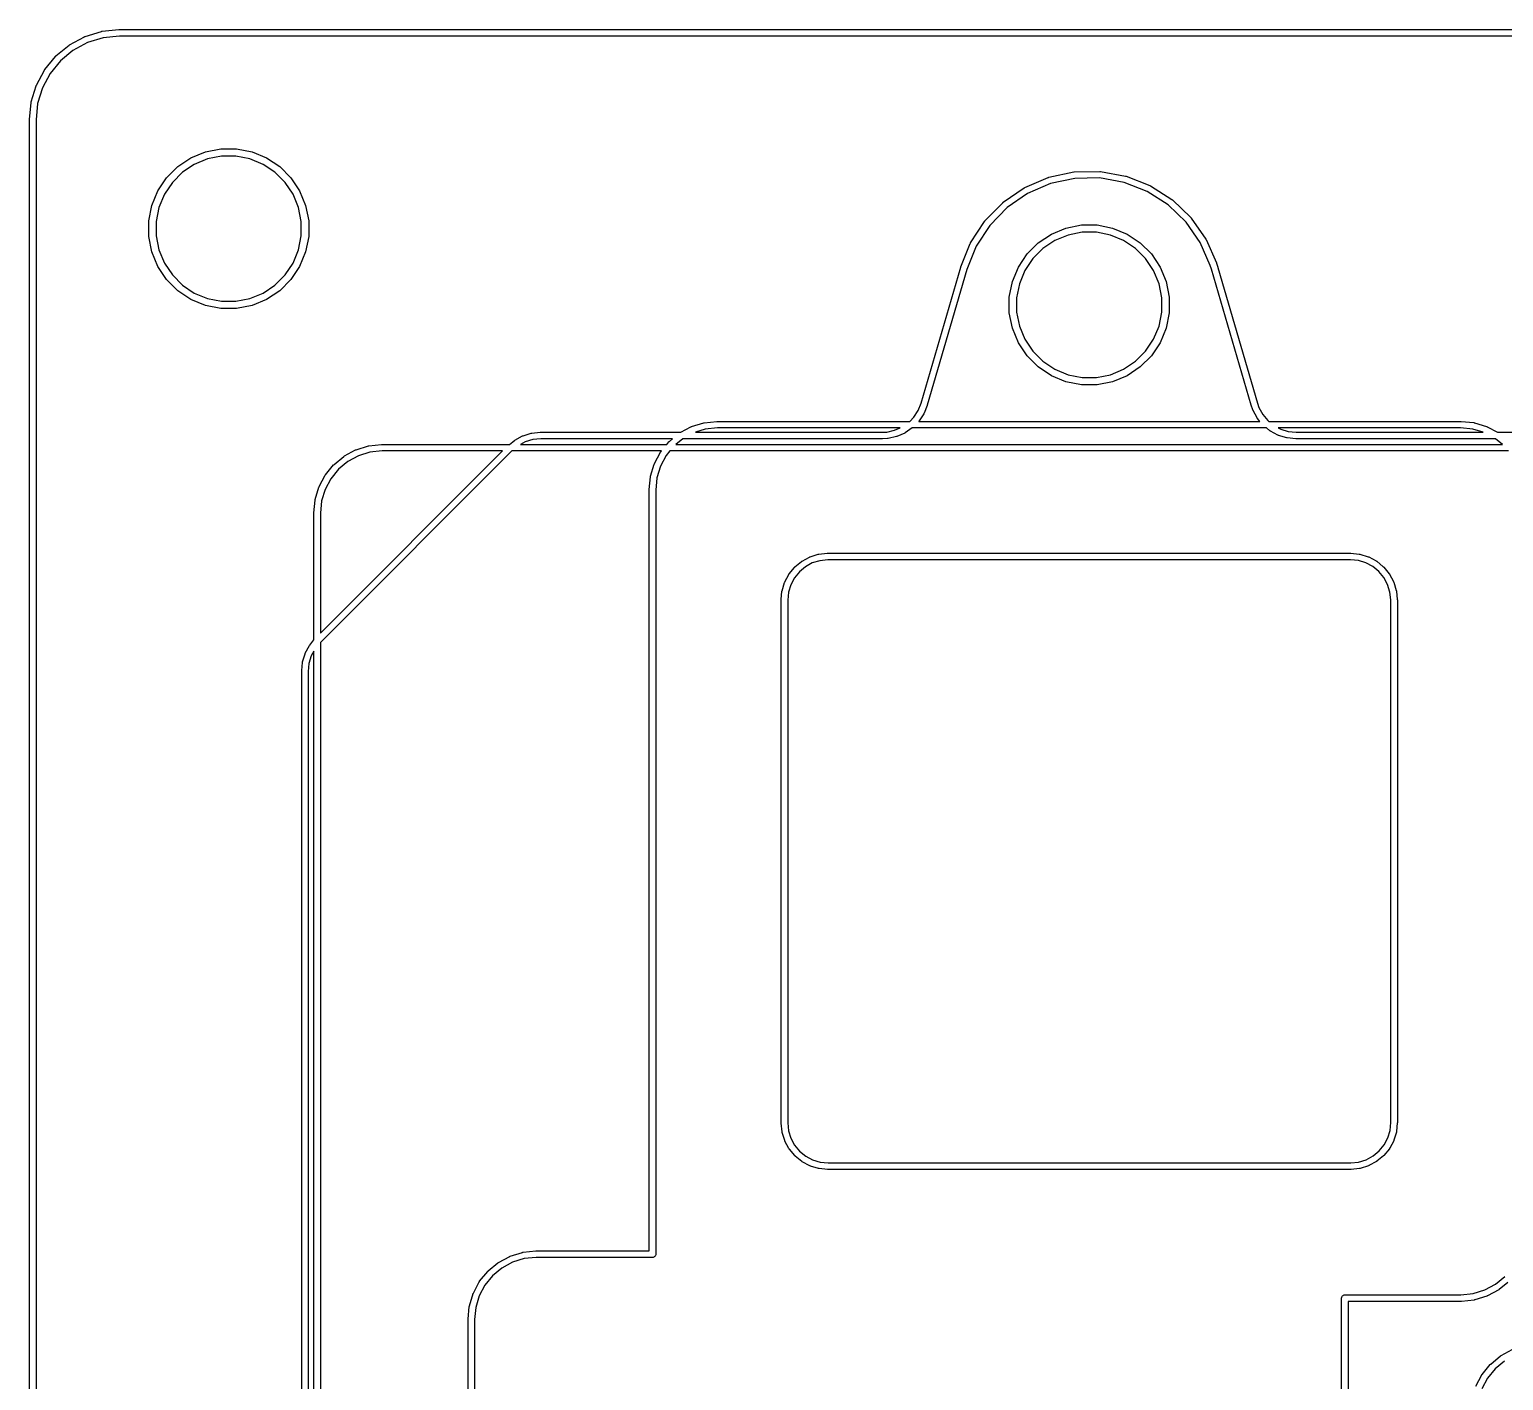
# Model space of a CAD drawing. Extents: x 59 to 2996, y -153 to 1402.
# Drawn here: x 483.93 to 517.78, y 522.22 to 553.25 of the extents above; entities that cross this region are included whole.
import ezdxf

# ---------------------------------------------------------------- set-up
doc = ezdxf.new("R2010")
doc.units = 0
doc.layers.add('BLACK', color=7, linetype='CONTINUOUS')

msp = doc.modelspace()

# ---------------------------------------------------------------- linework, layer by layer
at = {"layer": 'BLACK', "linetype": 'Continuous'}
for p, q in [((484.85, 552.898), (485.193, 553.084)), ((485.193, 553.084), (485.194, 553.085)), ((485.193, 553.084), (485.193, 553.084)), ((485.193, 553.084), (485.193, 553.084)), ((485.194, 553.085), (485.2, 553.087)), ((485.2, 553.087), (485.207, 553.09)), ((485.207, 553.09), (485.579, 553.205)), ((485.579, 553.205), (485.58, 553.205)), ((485.58, 553.205), (485.587, 553.207)), ((485.587, 553.207), (485.594, 553.208)), ((485.594, 553.208), (485.982, 553.249)), ((485.994, 553.099), (485.617, 553.06)), ((485.982, 553.249), (485.983, 553.249)), ((485.983, 553.249), (485.986, 553.249)), ((485.986, 553.249), (485.989, 553.249)), ((485.989, 553.249), (486, 553.249)), ((486.004, 553.099), (485.994, 553.099)), ((486, 553.249), (486, 553.249)), ((486, 553.249), (486.003, 553.249)), ((486.003, 553.249), (654.05, 553.249)), ((653.979, 553.099), (486.004, 553.099)), ((486.004, 553.099), (486.004, 553.099)), ((484.537, 552.641), (484.838, 552.89)), ((484.927, 552.77), (484.638, 552.531)), ((484.838, 552.891), (484.844, 552.895)), ((484.838, 552.89), (484.838, 552.891)), ((484.838, 552.89), (484.838, 552.89)), ((484.838, 552.89), (484.838, 552.89)), ((484.844, 552.895), (484.85, 552.898)), ((485.258, 552.949), (484.927, 552.77)), ((485.617, 553.06), (485.258, 552.949)), ((484.28, 552.329), (484.526, 552.631)), ((484.638, 552.531), (484.401, 552.239)), ((484.526, 552.631), (484.527, 552.632)), ((484.527, 552.632), (484.532, 552.637)), ((484.532, 552.637), (484.537, 552.641)), ((484.088, 551.972), (484.272, 552.316)), ((484.401, 552.239), (484.224, 551.908)), ((484.272, 552.317), (484.276, 552.323)), ((484.272, 552.316), (484.272, 552.317)), ((484.272, 552.316), (484.272, 552.316)), ((484.272, 552.316), (484.272, 552.316)), ((484.276, 552.323), (484.28, 552.329)), ((483.97, 551.584), (484.083, 551.958)), ((484.083, 551.959), (484.086, 551.965)), ((484.083, 551.958), (484.083, 551.959)), ((484.083, 551.958), (484.083, 551.958)), ((484.083, 551.958), (484.083, 551.958)), ((484.086, 551.965), (484.088, 551.972)), ((484.224, 551.908), (484.116, 551.548)), ((483.929, 551.182), (483.967, 551.57)), ((483.967, 551.571), (483.969, 551.578)), ((483.967, 551.57), (483.967, 551.571)), ((483.967, 551.57), (483.967, 551.57)), ((483.967, 551.57), (483.967, 551.57)), ((483.969, 551.578), (483.97, 551.584)), ((484.116, 551.548), (484.079, 551.171)), ((483.929, 551.178), (483.929, 551.182)), ((483.929, 551.182), (483.929, 551.182)), ((483.929, 438.771), (483.929, 551.178)), ((484.079, 551.171), (484.079, 438.775)), ((487.634, 550.301), (487.968, 550.44)), ((487.968, 550.44), (488.323, 550.51)), ((488.323, 550.51), (488.685, 550.51)), ((488.685, 550.51), (489.039, 550.44)), ((489.039, 550.44), (489.373, 550.301)), ((487.078, 549.845), (487.333, 550.101)), ((487.333, 550.101), (487.634, 550.301)), ((487.714, 550.152), (487.441, 549.969)), ((488.017, 550.277), (487.714, 550.152)), ((488.34, 550.341), (488.017, 550.277)), ((488.668, 550.341), (488.34, 550.341)), ((488.99, 550.277), (488.668, 550.341)), ((489.293, 550.152), (488.99, 550.277)), ((489.566, 549.969), (489.293, 550.152)), ((489.373, 550.301), (489.674, 550.101)), ((489.674, 550.101), (489.93, 549.845)), ((486.877, 549.544), (487.078, 549.845)), ((487.209, 549.737), (487.027, 549.464)), ((487.441, 549.969), (487.209, 549.737)), ((489.799, 549.737), (489.566, 549.969)), ((489.981, 549.464), (489.799, 549.737)), ((489.93, 549.845), (490.131, 549.544)), ((506.782, 549.619), (507.32, 549.851)), ((507.373, 549.71), (506.849, 549.484)), ((507.32, 549.851), (507.321, 549.851)), ((507.321, 549.851), (507.327, 549.853)), ((507.327, 549.853), (507.334, 549.855)), ((507.334, 549.855), (507.906, 549.978)), ((507.931, 549.83), (507.373, 549.71)), ((507.906, 549.978), (507.906, 549.978)), ((507.906, 549.978), (507.906, 549.978)), ((507.906, 549.978), (507.907, 549.978)), ((507.907, 549.978), (507.914, 549.979)), ((507.914, 549.979), (507.921, 549.98)), ((507.921, 549.98), (508.506, 549.989)), ((508.501, 549.839), (507.931, 549.83)), ((509.063, 549.738), (508.501, 549.839)), ((508.506, 549.989), (508.506, 549.989)), ((508.506, 549.989), (508.507, 549.989)), ((508.507, 549.989), (508.514, 549.989)), ((508.514, 549.989), (508.521, 549.988)), ((508.521, 549.988), (509.097, 549.884)), ((509.594, 549.529), (509.063, 549.738)), ((509.097, 549.884), (509.098, 549.884)), ((509.098, 549.884), (509.104, 549.882)), ((509.104, 549.882), (509.111, 549.88)), ((509.111, 549.88), (509.656, 549.666)), ((486.738, 549.21), (486.877, 549.544)), ((487.027, 549.464), (486.901, 549.161)), ((490.107, 549.161), (489.981, 549.464)), ((490.131, 549.544), (490.269, 549.21)), ((506.287, 549.28), (506.77, 549.612)), ((506.849, 549.484), (506.378, 549.16)), ((506.77, 549.612), (506.776, 549.615)), ((506.77, 549.612), (506.77, 549.612)), ((506.77, 549.612), (506.77, 549.612)), ((506.77, 549.612), (506.77, 549.612)), ((506.776, 549.615), (506.782, 549.619)), ((510.075, 549.221), (509.594, 549.529)), ((509.656, 549.666), (509.657, 549.665)), ((509.657, 549.665), (509.663, 549.662)), ((509.663, 549.662), (509.669, 549.659)), ((509.669, 549.659), (510.162, 549.343)), ((486.668, 548.855), (486.738, 549.21)), ((486.901, 549.161), (486.837, 548.839)), ((490.171, 548.839), (490.107, 549.161)), ((490.269, 549.21), (490.34, 548.855)), ((505.867, 548.851), (506.276, 549.27)), ((506.378, 549.16), (505.98, 548.751)), ((506.276, 549.27), (506.277, 549.271)), ((506.276, 549.27), (506.276, 549.27)), ((506.276, 549.27), (506.276, 549.27)), ((506.277, 549.271), (506.282, 549.275)), ((506.282, 549.275), (506.287, 549.28)), ((510.486, 548.825), (510.075, 549.221)), ((510.162, 549.343), (510.162, 549.343)), ((510.162, 549.343), (510.162, 549.343)), ((510.162, 549.343), (510.163, 549.343)), ((510.163, 549.343), (510.168, 549.338)), ((510.168, 549.338), (510.173, 549.334)), ((510.173, 549.334), (510.596, 548.928)), ((486.668, 548.494), (486.668, 548.855)), ((486.837, 548.839), (486.837, 548.51)), ((490.171, 548.51), (490.171, 548.839)), ((490.34, 548.855), (490.34, 548.494)), ((505.539, 548.349), (505.858, 548.839)), ((505.98, 548.751), (505.669, 548.273)), ((505.858, 548.839), (505.859, 548.84)), ((505.858, 548.839), (505.858, 548.839)), ((505.858, 548.839), (505.858, 548.839)), ((505.859, 548.84), (505.863, 548.845)), ((505.863, 548.845), (505.867, 548.851)), ((507.394, 548.551), (507.728, 548.69)), ((507.728, 548.69), (508.083, 548.76)), ((508.083, 548.76), (508.445, 548.76)), ((508.445, 548.76), (508.799, 548.69)), ((508.799, 548.69), (509.133, 548.551)), ((510.813, 548.357), (510.486, 548.825)), ((510.596, 548.928), (510.596, 548.928)), ((510.596, 548.928), (510.596, 548.928)), ((510.596, 548.928), (510.596, 548.928)), ((510.596, 548.928), (510.601, 548.922)), ((510.601, 548.922), (510.605, 548.917)), ((510.605, 548.917), (510.94, 548.437)), ((486.738, 548.139), (486.668, 548.494)), ((486.837, 548.51), (486.901, 548.188)), ((490.107, 548.188), (490.171, 548.51)), ((490.34, 548.494), (490.269, 548.139)), ((505.316, 547.797), (505.532, 548.336)), ((505.532, 548.336), (505.533, 548.337)), ((505.532, 548.336), (505.532, 548.336)), ((505.532, 548.336), (505.532, 548.336)), ((505.533, 548.337), (505.536, 548.343)), ((505.536, 548.343), (505.539, 548.349)), ((506.838, 548.095), (507.093, 548.351)), ((507.093, 548.351), (507.394, 548.551)), ((507.474, 548.402), (507.201, 548.219)), ((507.777, 548.527), (507.474, 548.402)), ((508.1, 548.591), (507.777, 548.527)), ((508.428, 548.591), (508.1, 548.591)), ((508.75, 548.527), (508.428, 548.591)), ((509.053, 548.402), (508.75, 548.527)), ((509.326, 548.219), (509.053, 548.402)), ((509.133, 548.551), (509.434, 548.351)), ((509.434, 548.351), (509.69, 548.095)), ((511.044, 547.832), (510.813, 548.357)), ((510.94, 548.437), (510.94, 548.437)), ((510.94, 548.437), (510.94, 548.437)), ((510.94, 548.437), (510.941, 548.436)), ((510.941, 548.436), (510.944, 548.43)), ((510.944, 548.43), (510.948, 548.425)), ((510.948, 548.425), (511.183, 547.889)), ((486.877, 547.805), (486.738, 548.139)), ((486.901, 548.188), (487.027, 547.885)), ((489.981, 547.885), (490.107, 548.188)), ((490.269, 548.139), (490.131, 547.805)), ((505.669, 548.273), (505.455, 547.74)), ((506.637, 547.794), (506.838, 548.095)), ((507.201, 548.219), (506.969, 547.987)), ((509.559, 547.987), (509.326, 548.219)), ((509.69, 548.095), (509.891, 547.794)), ((487.078, 547.504), (486.877, 547.805)), ((487.027, 547.885), (487.209, 547.612)), ((489.799, 547.612), (489.981, 547.885)), ((490.131, 547.805), (489.93, 547.504)), ((504.403, 544.669), (505.313, 547.789)), ((505.455, 547.74), (504.545, 544.62)), ((505.313, 547.789), (505.316, 547.797)), ((506.498, 547.46), (506.637, 547.794)), ((506.787, 547.714), (506.661, 547.411)), ((506.969, 547.987), (506.787, 547.714)), ((509.741, 547.714), (509.559, 547.987)), ((509.867, 547.411), (509.741, 547.714)), ((509.891, 547.794), (510.029, 547.46)), ((511.072, 547.743), (511.044, 547.832)), ((511.983, 544.62), (511.072, 547.743)), ((511.183, 547.889), (511.184, 547.888)), ((511.184, 547.888), (511.185, 547.884)), ((511.185, 547.884), (511.186, 547.881)), ((511.186, 547.881), (511.214, 547.789)), ((511.214, 547.789), (511.215, 547.789)), ((511.215, 547.789), (511.216, 547.786)), ((511.216, 547.786), (511.216, 547.786)), ((511.216, 547.786), (511.216, 547.786)), ((511.216, 547.786), (512.125, 544.667)), ((487.333, 547.248), (487.078, 547.504)), ((487.209, 547.612), (487.441, 547.38)), ((487.441, 547.38), (487.714, 547.197)), ((489.293, 547.197), (489.566, 547.38)), ((489.566, 547.38), (489.799, 547.612)), ((489.93, 547.504), (489.674, 547.248)), ((506.428, 547.105), (506.498, 547.46)), ((506.661, 547.411), (506.597, 547.089)), ((509.931, 547.089), (509.867, 547.411)), ((510.029, 547.46), (510.1, 547.105)), ((487.634, 547.047), (487.333, 547.248)), ((487.968, 546.909), (487.634, 547.047)), ((487.714, 547.197), (488.017, 547.071)), ((488.017, 547.071), (488.34, 547.007)), ((488.34, 547.007), (488.668, 547.007)), ((488.668, 547.007), (488.99, 547.071)), ((488.99, 547.071), (489.293, 547.197)), ((489.373, 547.047), (489.039, 546.909)), ((489.674, 547.248), (489.373, 547.047)), ((506.428, 546.744), (506.428, 547.105)), ((506.597, 547.089), (506.597, 546.76)), ((509.931, 546.76), (509.931, 547.089)), ((510.1, 547.105), (510.1, 546.744)), ((488.323, 546.838), (487.968, 546.909)), ((488.685, 546.838), (488.323, 546.838)), ((489.039, 546.909), (488.685, 546.838)), ((506.498, 546.389), (506.428, 546.744)), ((506.597, 546.76), (506.661, 546.438)), ((509.867, 546.438), (509.931, 546.76)), ((510.1, 546.744), (510.029, 546.389)), ((506.637, 546.055), (506.498, 546.389)), ((506.661, 546.438), (506.787, 546.135)), ((509.741, 546.135), (509.867, 546.438)), ((510.029, 546.389), (509.891, 546.055)), ((506.838, 545.754), (506.637, 546.055)), ((506.787, 546.135), (506.969, 545.862)), ((509.559, 545.862), (509.741, 546.135)), ((509.891, 546.055), (509.69, 545.754)), ((507.093, 545.498), (506.838, 545.754)), ((506.969, 545.862), (507.201, 545.63)), ((507.201, 545.63), (507.474, 545.447)), ((509.053, 545.447), (509.326, 545.63)), ((509.326, 545.63), (509.559, 545.862)), ((509.69, 545.754), (509.434, 545.498)), ((507.394, 545.297), (507.093, 545.498)), ((507.728, 545.159), (507.394, 545.297)), ((507.474, 545.447), (507.777, 545.321)), ((507.777, 545.321), (508.1, 545.257)), ((508.428, 545.257), (508.75, 545.321)), ((508.75, 545.321), (509.053, 545.447)), ((509.133, 545.297), (508.799, 545.159)), ((509.434, 545.498), (509.133, 545.297)), ((508.083, 545.088), (507.728, 545.159)), ((508.445, 545.088), (508.083, 545.088)), ((508.1, 545.257), (508.428, 545.257)), ((508.799, 545.159), (508.445, 545.088)), ((504.334, 544.498), (504.403, 544.669)), ((504.542, 544.613), (504.471, 544.435)), ((504.545, 544.62), (504.542, 544.613)), ((511.984, 544.618), (511.983, 544.62)), ((512.021, 544.512), (511.984, 544.618)), ((512.125, 544.667), (512.161, 544.567)), ((504.141, 544.249), (504.236, 544.347)), ((504.236, 544.347), (504.334, 544.498)), ((504.464, 544.422), (504.357, 544.259)), ((504.467, 544.428), (504.464, 544.422)), ((504.47, 544.434), (504.467, 544.428)), ((504.471, 544.435), (504.47, 544.434)), ((504.471, 544.435), (504.471, 544.435)), ((504.471, 544.435), (504.471, 544.435)), ((512.023, 544.507), (512.021, 544.512)), ((512.025, 544.502), (512.023, 544.507)), ((512.026, 544.501), (512.025, 544.502)), ((512.119, 544.329), (512.026, 544.501)), ((512.123, 544.324), (512.119, 544.329)), ((512.126, 544.318), (512.123, 544.324)), ((512.127, 544.317), (512.126, 544.318)), ((512.183, 544.249), (512.127, 544.317)), ((512.127, 544.317), (512.127, 544.317)), ((512.127, 544.317), (512.127, 544.317)), ((512.161, 544.567), (512.247, 544.407)), ((512.247, 544.407), (512.362, 544.268)), ((495.262, 543.919), (495.448, 543.976)), ((495.448, 543.976), (495.449, 543.977)), ((495.449, 543.977), (495.456, 543.978)), ((495.456, 543.978), (495.463, 543.979)), ((495.463, 543.979), (495.657, 543.999)), ((495.657, 543.999), (495.658, 543.999)), ((495.658, 543.999), (495.661, 543.999)), ((495.661, 543.999), (495.664, 543.999)), ((495.664, 543.999), (495.668, 543.999)), ((495.668, 543.999), (498.888, 543.999)), ((498.888, 543.999), (499.117, 544.123)), ((499.117, 544.123), (499.118, 544.124)), ((499.118, 544.124), (499.124, 544.126)), ((499.124, 544.126), (499.13, 544.129)), ((499.13, 544.129), (499.41, 544.215)), ((499.447, 544.07), (499.219, 543.999)), ((499.219, 543.999), (503.512, 543.999)), ((499.41, 544.215), (499.411, 544.216)), ((499.411, 544.216), (499.418, 544.217)), ((499.418, 544.217), (499.424, 544.218)), ((499.424, 544.218), (499.715, 544.249)), ((499.727, 544.099), (499.447, 544.07)), ((499.715, 544.249), (499.716, 544.249)), ((499.716, 544.249), (499.72, 544.249)), ((499.72, 544.249), (499.723, 544.249)), ((499.723, 544.249), (499.73, 544.249)), ((499.734, 544.099), (499.727, 544.099)), ((499.73, 544.249), (499.73, 544.249)), ((499.73, 544.249), (499.733, 544.249)), ((499.733, 544.249), (504.141, 544.249)), ((503.924, 544.099), (499.734, 544.099)), ((499.734, 544.099), (499.734, 544.099)), ((503.512, 543.999), (503.618, 544.005)), ((503.618, 544.005), (503.795, 544.044)), ((503.795, 544.044), (503.924, 544.099)), ((504.027, 543.98), (503.848, 543.903)), ((504.033, 543.984), (504.027, 543.98)), ((504.039, 543.987), (504.033, 543.984)), ((504.04, 543.987), (504.039, 543.987)), ((504.201, 544.098), (504.04, 543.987)), ((504.202, 544.099), (504.201, 544.098)), ((512.332, 544.099), (504.202, 544.099)), ((504.353, 544.253), (504.35, 544.249)), ((504.35, 544.249), (512.183, 544.249)), ((504.357, 544.258), (504.353, 544.253)), ((504.357, 544.259), (504.357, 544.258)), ((512.413, 544.033), (512.332, 544.099)), ((512.362, 544.268), (512.385, 544.249)), ((512.385, 544.249), (516.797, 544.249)), ((512.419, 544.03), (512.413, 544.033)), ((512.424, 544.026), (512.419, 544.03)), ((512.425, 544.025), (512.424, 544.026)), ((512.597, 543.934), (512.425, 544.025)), ((512.604, 543.931), (512.597, 543.934)), ((516.79, 544.099), (512.605, 544.099)), ((512.605, 544.099), (512.661, 544.069)), ((512.661, 544.069), (512.834, 544.017)), ((512.834, 544.017), (513.017, 543.999)), ((513.017, 543.999), (517.311, 543.999)), ((517.07, 544.072), (516.79, 544.099)), ((516.797, 544.249), (516.801, 544.249)), ((516.801, 544.249), (516.801, 544.249)), ((516.801, 544.249), (517.092, 544.22)), ((517.311, 543.999), (517.07, 544.072)), ((517.092, 544.22), (517.092, 544.22)), ((517.092, 544.22), (517.092, 544.22)), ((517.092, 544.22), (517.093, 544.22)), ((517.093, 544.22), (517.1, 544.219)), ((517.1, 544.219), (517.107, 544.218)), ((517.107, 544.218), (517.387, 544.133)), ((517.387, 544.133), (517.387, 544.133)), ((517.387, 544.133), (517.387, 544.133)), ((517.387, 544.133), (517.388, 544.133)), ((517.388, 544.133), (517.394, 544.13)), ((517.394, 544.13), (517.401, 544.127)), ((517.401, 544.127), (517.641, 543.999)), ((517.641, 543.999), (559.598, 543.999)), ((491.159, 543.454), (491.417, 543.593)), ((491.417, 543.593), (491.418, 543.594)), ((491.418, 543.594), (491.424, 543.596)), ((491.424, 543.596), (491.43, 543.599)), ((491.43, 543.599), (491.71, 543.685)), ((491.71, 543.685), (491.711, 543.686)), ((491.711, 543.686), (491.718, 543.687)), ((491.718, 543.687), (491.724, 543.688)), ((491.724, 543.688), (492.015, 543.719)), ((492.015, 543.719), (492.016, 543.719)), ((492.016, 543.719), (492.02, 543.719)), ((492.02, 543.719), (492.023, 543.719)), ((492.023, 543.719), (492.03, 543.719)), ((492.03, 543.719), (492.03, 543.719)), ((492.03, 543.719), (494.95, 543.719)), ((494.95, 543.719), (495.064, 543.813)), ((495.064, 543.813), (495.065, 543.814)), ((495.064, 543.813), (495.064, 543.813)), ((495.064, 543.813), (495.064, 543.813)), ((495.065, 543.814), (495.071, 543.818)), ((495.071, 543.818), (495.076, 543.821)), ((495.076, 543.821), (495.248, 543.914)), ((495.313, 543.778), (495.203, 543.719)), ((495.203, 543.719), (498.563, 543.719)), ((495.248, 543.914), (495.249, 543.914)), ((495.249, 543.914), (495.255, 543.917)), ((495.255, 543.917), (495.262, 543.919)), ((495.485, 543.831), (495.313, 543.778)), ((495.668, 543.849), (495.485, 543.831)), ((498.694, 543.849), (495.668, 543.849)), ((498.563, 543.719), (498.611, 543.779)), ((498.611, 543.779), (498.612, 543.78)), ((498.612, 543.78), (498.617, 543.784)), ((498.617, 543.784), (498.622, 543.789)), ((498.622, 543.789), (498.694, 543.849)), ((498.93, 543.849), (498.773, 543.719)), ((498.773, 543.719), (517.756, 543.719)), ((503.517, 543.849), (498.93, 543.849)), ((503.52, 543.85), (503.517, 543.849)), ((503.632, 543.856), (503.52, 543.85)), ((503.637, 543.857), (503.632, 543.856)), ((503.642, 543.857), (503.637, 543.857)), ((503.643, 543.858), (503.642, 543.857)), ((503.834, 543.899), (503.643, 543.858)), ((503.841, 543.901), (503.834, 543.899)), ((503.847, 543.903), (503.841, 543.901)), ((503.848, 543.903), (503.847, 543.903)), ((503.848, 543.903), (503.848, 543.903)), ((503.848, 543.903), (503.848, 543.903)), ((512.61, 543.928), (512.604, 543.931)), ((512.611, 543.928), (512.61, 543.928)), ((512.798, 543.872), (512.611, 543.928)), ((512.611, 543.928), (512.611, 543.928)), ((512.611, 543.928), (512.611, 543.928)), ((512.805, 543.87), (512.798, 543.872)), ((512.811, 543.869), (512.805, 543.87)), ((512.812, 543.869), (512.811, 543.869)), ((513.006, 543.85), (512.812, 543.869)), ((512.812, 543.869), (512.812, 543.869)), ((512.812, 543.869), (512.812, 543.869)), ((513.01, 543.849), (513.006, 543.85)), ((513.006, 543.85), (513.006, 543.85)), ((517.596, 543.849), (513.01, 543.849)), ((517.756, 543.719), (517.596, 543.849)), ((495.005, 543.569), (490.609, 539.173)), ((490.609, 539.385), (494.793, 543.569)), ((490.917, 543.254), (490.922, 543.259)), ((490.922, 543.259), (491.147, 543.446)), ((491.237, 543.325), (491.023, 543.148)), ((491.147, 543.446), (491.147, 543.446)), ((491.147, 543.446), (491.147, 543.446)), ((491.147, 543.446), (491.148, 543.446)), ((491.148, 543.446), (491.154, 543.45)), ((491.154, 543.45), (491.159, 543.454)), ((491.482, 543.458), (491.237, 543.325)), ((491.747, 543.54), (491.482, 543.458)), ((492.027, 543.569), (491.747, 543.54)), ((492.034, 543.569), (492.027, 543.569)), ((494.793, 543.569), (492.034, 543.569)), ((492.034, 543.569), (492.034, 543.569)), ((498.441, 543.569), (495.005, 543.569)), ((498.19, 542.987), (498.275, 543.268)), ((498.275, 543.269), (498.278, 543.275)), ((498.275, 543.268), (498.275, 543.269)), ((498.275, 543.268), (498.275, 543.268)), ((498.275, 543.268), (498.275, 543.268)), ((498.278, 543.275), (498.281, 543.281)), ((498.281, 543.281), (498.418, 543.54)), ((498.547, 543.463), (498.417, 543.217)), ((498.418, 543.54), (498.419, 543.541)), ((498.418, 543.54), (498.418, 543.54)), ((498.418, 543.54), (498.418, 543.54)), ((498.419, 543.541), (498.422, 543.546)), ((498.422, 543.546), (498.426, 543.552)), ((498.426, 543.552), (498.441, 543.569)), ((498.634, 543.569), (498.547, 543.463)), ((517.893, 543.569), (498.634, 543.569)), ((490.581, 542.751), (490.718, 543.01)), ((490.847, 542.933), (490.717, 542.687)), ((490.718, 543.01), (490.719, 543.011)), ((490.719, 543.011), (490.722, 543.016)), ((490.722, 543.016), (490.726, 543.022)), ((490.726, 543.022), (490.911, 543.249)), ((491.023, 543.148), (490.847, 542.933)), ((490.911, 543.249), (490.912, 543.25)), ((490.912, 543.25), (490.917, 543.254)), ((498.159, 542.682), (498.188, 542.973)), ((498.188, 542.974), (498.189, 542.981)), ((498.188, 542.973), (498.188, 542.974)), ((498.188, 542.973), (498.188, 542.973)), ((498.188, 542.973), (498.188, 542.973)), ((498.189, 542.981), (498.19, 542.987)), ((498.336, 542.951), (498.309, 542.671)), ((498.417, 543.217), (498.336, 542.951)), ((490.49, 542.457), (490.575, 542.738)), ((490.575, 542.739), (490.578, 542.745)), ((490.575, 542.738), (490.575, 542.739)), ((490.578, 542.745), (490.581, 542.751)), ((490.717, 542.687), (490.636, 542.421)), ((498.159, 542.678), (498.159, 542.682)), ((498.159, 542.682), (498.159, 542.682)), ((498.159, 525.199), (498.159, 542.678)), ((498.309, 542.671), (498.309, 525.128)), ((490.459, 542.152), (490.488, 542.443)), ((490.488, 542.444), (490.489, 542.451)), ((490.488, 542.443), (490.488, 542.444)), ((490.488, 542.443), (490.488, 542.443)), ((490.488, 542.443), (490.488, 542.443)), ((490.489, 542.451), (490.49, 542.457)), ((490.636, 542.421), (490.609, 542.141)), ((490.459, 542.148), (490.459, 542.152)), ((490.459, 542.152), (490.459, 542.152)), ((490.459, 539.229), (490.459, 542.148)), ((490.609, 542.141), (490.609, 539.385)), ((501.373, 540.745), (501.496, 540.896)), ((501.496, 540.896), (501.497, 540.897)), ((501.496, 540.896), (501.496, 540.896)), ((501.496, 540.896), (501.496, 540.896)), ((501.497, 540.897), (501.502, 540.902)), ((501.502, 540.902), (501.506, 540.907)), ((501.506, 540.907), (501.657, 541.031)), ((501.747, 540.911), (501.608, 540.796)), ((501.657, 541.031), (501.658, 541.032)), ((501.658, 541.032), (501.663, 541.036)), ((501.663, 541.036), (501.669, 541.039)), ((501.669, 541.039), (501.841, 541.132)), ((501.905, 540.997), (501.747, 540.911)), ((501.841, 541.133), (501.848, 541.135)), ((501.841, 541.132), (501.841, 541.133)), ((501.841, 541.132), (501.841, 541.132)), ((501.841, 541.132), (501.841, 541.132)), ((501.848, 541.135), (501.854, 541.138)), ((501.854, 541.138), (502.04, 541.196)), ((502.078, 541.05), (501.905, 540.997)), ((502.04, 541.196), (502.041, 541.196)), ((502.041, 541.196), (502.048, 541.197)), ((502.048, 541.197), (502.055, 541.199)), ((502.055, 541.199), (502.249, 541.219)), ((502.261, 541.069), (502.078, 541.05)), ((502.249, 541.219), (502.25, 541.219)), ((502.25, 541.219), (502.253, 541.219)), ((502.253, 541.219), (502.256, 541.219)), ((502.256, 541.219), (502.26, 541.219)), ((502.26, 541.219), (502.26, 541.219)), ((502.26, 541.219), (502.263, 541.219)), ((502.264, 541.069), (502.261, 541.069)), ((502.263, 541.219), (502.263, 541.219)), ((502.263, 541.219), (502.264, 541.219)), ((502.264, 541.219), (514.267, 541.219)), ((514.26, 541.069), (502.264, 541.069)), ((514.443, 541.051), (514.26, 541.069)), ((514.267, 541.219), (514.273, 541.219)), ((514.273, 541.219), (514.465, 541.2)), ((514.616, 540.999), (514.443, 541.051)), ((514.465, 541.2), (514.465, 541.2)), ((514.465, 541.2), (514.465, 541.2)), ((514.465, 541.2), (514.466, 541.2)), ((514.466, 541.2), (514.473, 541.198)), ((514.473, 541.198), (514.48, 541.197)), ((514.48, 541.197), (514.666, 541.141)), ((514.775, 540.915), (514.616, 540.999)), ((514.666, 541.141), (514.666, 541.141)), ((514.666, 541.141), (514.666, 541.141)), ((514.666, 541.141), (514.667, 541.14)), ((514.667, 541.14), (514.674, 541.138)), ((514.674, 541.138), (514.68, 541.135)), ((514.68, 541.135), (514.852, 541.043)), ((514.915, 540.8), (514.775, 540.915)), ((514.852, 541.043), (514.852, 541.043)), ((514.852, 541.043), (514.852, 541.043)), ((514.852, 541.043), (514.853, 541.043)), ((514.853, 541.043), (514.859, 541.039)), ((514.859, 541.039), (514.865, 541.035)), ((514.865, 541.035), (515.016, 540.912)), ((515.016, 540.912), (515.016, 540.912)), ((515.016, 540.912), (515.016, 540.912)), ((515.016, 540.912), (515.017, 540.911)), ((515.017, 540.911), (515.021, 540.907)), ((515.021, 540.907), (515.026, 540.902)), ((515.026, 540.902), (515.151, 540.751)), ((501.211, 540.36), (501.267, 540.547)), ((501.267, 540.547), (501.268, 540.548)), ((501.267, 540.547), (501.267, 540.547)), ((501.267, 540.547), (501.267, 540.547)), ((501.268, 540.548), (501.27, 540.554)), ((501.27, 540.554), (501.273, 540.561)), ((501.273, 540.561), (501.365, 540.733)), ((501.365, 540.734), (501.369, 540.739)), ((501.365, 540.733), (501.365, 540.734)), ((501.365, 540.733), (501.365, 540.733)), ((501.365, 540.733), (501.365, 540.733)), ((501.369, 540.739), (501.373, 540.745)), ((501.494, 540.656), (501.409, 540.497)), ((501.608, 540.796), (501.494, 540.656)), ((515.03, 540.661), (514.915, 540.8)), ((515.116, 540.503), (515.03, 540.661)), ((515.151, 540.751), (515.151, 540.751)), ((515.151, 540.751), (515.151, 540.751)), ((515.151, 540.751), (515.151, 540.751)), ((515.151, 540.751), (515.155, 540.745)), ((515.155, 540.745), (515.159, 540.739)), ((515.159, 540.739), (515.252, 540.568)), ((515.252, 540.568), (515.252, 540.568)), ((515.252, 540.568), (515.252, 540.568)), ((515.252, 540.568), (515.252, 540.567)), ((515.252, 540.567), (515.255, 540.56)), ((515.255, 540.56), (515.257, 540.554)), ((515.257, 540.554), (515.315, 540.368)), ((501.19, 540.159), (501.208, 540.346)), ((501.208, 540.347), (501.21, 540.354)), ((501.208, 540.346), (501.208, 540.347)), ((501.208, 540.346), (501.208, 540.346)), ((501.208, 540.346), (501.208, 540.346)), ((501.21, 540.354), (501.211, 540.36)), ((501.357, 540.324), (501.339, 540.141)), ((501.409, 540.497), (501.357, 540.324)), ((515.169, 540.33), (515.116, 540.503)), ((515.189, 540.147), (515.169, 540.33)), ((515.315, 540.368), (515.315, 540.367)), ((515.315, 540.367), (515.317, 540.36)), ((515.317, 540.36), (515.318, 540.353)), ((515.318, 540.353), (515.338, 540.159)), ((501.189, 540.148), (501.19, 540.159)), ((501.189, 528.141), (501.189, 540.148)), ((501.19, 540.159), (501.19, 540.159)), ((501.339, 540.141), (501.339, 528.145)), ((515.189, 540.144), (515.189, 540.147)), ((515.189, 528.148), (515.189, 540.144)), ((515.338, 540.159), (515.338, 540.158)), ((515.338, 540.158), (515.338, 540.155)), ((515.338, 540.155), (515.339, 540.152)), ((515.339, 540.152), (515.339, 540.148)), ((515.339, 540.148), (515.339, 540.148)), ((515.339, 540.148), (515.339, 540.145)), ((515.339, 540.145), (515.339, 540.145)), ((515.339, 540.145), (515.339, 540.144)), ((515.339, 540.144), (515.339, 528.141)), ((490.363, 539.111), (490.459, 539.229)), ((490.201, 538.726), (490.257, 538.913)), ((490.257, 538.913), (490.258, 538.914)), ((490.257, 538.913), (490.257, 538.913)), ((490.257, 538.913), (490.257, 538.913)), ((490.258, 538.914), (490.26, 538.92)), ((490.26, 538.92), (490.263, 538.926)), ((490.263, 538.926), (490.355, 539.099)), ((490.399, 538.862), (490.347, 538.69)), ((490.355, 539.1), (490.359, 539.105)), ((490.355, 539.099), (490.355, 539.1)), ((490.359, 539.105), (490.363, 539.111)), ((490.459, 538.975), (490.399, 538.862)), ((490.459, 505.745), (490.459, 538.975)), ((490.609, 539.173), (490.609, 505.869)), ((490.179, 538.514), (490.18, 538.525)), ((490.18, 538.525), (490.198, 538.712)), ((490.18, 538.525), (490.18, 538.525)), ((490.198, 538.713), (490.2, 538.719)), ((490.198, 538.712), (490.198, 538.713)), ((490.198, 538.712), (490.198, 538.712)), ((490.198, 538.712), (490.198, 538.712)), ((490.2, 538.719), (490.201, 538.726)), ((490.347, 538.69), (490.329, 538.506)), ((490.179, 505.422), (490.179, 538.514)), ((490.329, 538.506), (490.329, 505.615)), ((501.189, 528.137), (501.189, 528.141)), ((501.189, 528.141), (501.189, 528.141)), ((501.189, 528.134), (501.189, 528.137)), ((501.189, 528.131), (501.189, 528.134)), ((501.189, 528.13), (501.189, 528.131)), ((501.21, 527.935), (501.189, 528.13)), ((501.339, 528.145), (501.339, 528.145)), ((501.339, 528.145), (501.339, 528.141)), ((501.339, 528.141), (501.358, 527.958)), ((515.171, 527.965), (515.189, 528.148)), ((515.338, 528.137), (515.319, 527.943)), ((515.339, 528.141), (515.338, 528.137)), ((515.338, 528.137), (515.338, 528.137)), ((501.211, 527.929), (501.21, 527.935)), ((501.212, 527.922), (501.211, 527.929)), ((501.213, 527.921), (501.212, 527.922)), ((501.27, 527.735), (501.213, 527.921)), ((501.273, 527.728), (501.27, 527.735)), ((501.275, 527.722), (501.273, 527.728)), ((501.276, 527.721), (501.275, 527.722)), ((501.369, 527.549), (501.276, 527.721)), ((501.276, 527.721), (501.276, 527.721)), ((501.276, 527.721), (501.276, 527.721)), ((501.358, 527.958), (501.411, 527.786)), ((501.411, 527.786), (501.497, 527.627)), ((515.034, 527.633), (515.119, 527.792)), ((515.119, 527.792), (515.171, 527.965)), ((515.254, 527.728), (515.163, 527.556)), ((515.257, 527.734), (515.254, 527.728)), ((515.26, 527.741), (515.257, 527.734)), ((515.316, 527.928), (515.26, 527.742)), ((515.26, 527.742), (515.26, 527.742)), ((515.26, 527.742), (515.26, 527.742)), ((515.26, 527.742), (515.26, 527.741)), ((515.318, 527.935), (515.316, 527.928)), ((515.319, 527.942), (515.318, 527.935)), ((515.319, 527.943), (515.319, 527.942)), ((501.373, 527.544), (501.369, 527.549)), ((501.376, 527.538), (501.373, 527.544)), ((501.377, 527.537), (501.376, 527.538)), ((501.501, 527.387), (501.377, 527.537)), ((501.377, 527.537), (501.377, 527.537)), ((501.377, 527.537), (501.377, 527.537)), ((501.497, 527.627), (501.612, 527.488)), ((501.506, 527.382), (501.501, 527.387)), ((501.511, 527.377), (501.506, 527.382)), ((501.512, 527.377), (501.511, 527.377)), ((501.663, 527.253), (501.512, 527.377)), ((501.612, 527.488), (501.752, 527.374)), ((501.752, 527.374), (501.911, 527.289)), ((514.622, 527.292), (514.781, 527.378)), ((514.781, 527.378), (514.92, 527.493)), ((515.021, 527.382), (514.871, 527.258)), ((514.92, 527.493), (515.034, 527.633)), ((515.026, 527.387), (515.021, 527.382)), ((515.031, 527.392), (515.026, 527.387)), ((515.155, 527.544), (515.031, 527.392)), ((515.031, 527.392), (515.031, 527.392)), ((515.031, 527.392), (515.031, 527.392)), ((515.031, 527.392), (515.031, 527.392)), ((515.159, 527.549), (515.155, 527.544)), ((515.162, 527.555), (515.159, 527.549)), ((515.163, 527.556), (515.162, 527.555)), ((515.163, 527.556), (515.163, 527.556)), ((515.163, 527.556), (515.163, 527.556)), ((501.669, 527.25), (501.663, 527.253)), ((501.674, 527.246), (501.669, 527.25)), ((501.675, 527.245), (501.674, 527.246)), ((501.847, 527.154), (501.675, 527.245)), ((501.675, 527.245), (501.675, 527.245)), ((501.675, 527.245), (501.675, 527.245)), ((501.854, 527.151), (501.847, 527.154)), ((501.86, 527.148), (501.854, 527.151)), ((501.861, 527.148), (501.86, 527.148)), ((502.048, 527.092), (501.861, 527.148)), ((501.861, 527.148), (501.861, 527.148)), ((501.861, 527.148), (501.861, 527.148)), ((501.911, 527.289), (502.084, 527.237)), ((502.054, 527.09), (502.048, 527.092)), ((502.061, 527.089), (502.054, 527.09)), ((502.062, 527.089), (502.061, 527.089)), ((502.25, 527.07), (502.062, 527.089)), ((502.084, 527.237), (502.267, 527.219)), ((502.26, 527.069), (502.25, 527.07)), ((514.264, 527.069), (502.26, 527.069)), ((502.267, 527.219), (514.263, 527.219)), ((514.263, 527.219), (514.267, 527.219)), ((514.267, 527.069), (514.264, 527.069)), ((514.264, 527.069), (514.264, 527.069)), ((514.264, 527.069), (514.264, 527.069)), ((514.267, 527.219), (514.45, 527.239)), ((514.268, 527.069), (514.267, 527.069)), ((514.271, 527.069), (514.268, 527.069)), ((514.274, 527.07), (514.271, 527.069)), ((514.277, 527.07), (514.274, 527.07)), ((514.279, 527.07), (514.277, 527.07)), ((514.473, 527.09), (514.279, 527.07)), ((514.45, 527.239), (514.622, 527.292)), ((514.479, 527.092), (514.473, 527.09)), ((514.486, 527.093), (514.479, 527.092)), ((514.487, 527.093), (514.486, 527.093)), ((514.673, 527.151), (514.487, 527.093)), ((514.68, 527.153), (514.673, 527.151)), ((514.686, 527.156), (514.68, 527.153)), ((514.687, 527.157), (514.686, 527.156)), ((514.859, 527.249), (514.687, 527.157)), ((514.687, 527.157), (514.687, 527.157)), ((514.687, 527.157), (514.687, 527.157)), ((514.864, 527.253), (514.859, 527.249)), ((514.87, 527.257), (514.864, 527.253)), ((514.871, 527.258), (514.87, 527.257)), ((494.699, 524.934), (494.957, 525.073)), ((494.957, 525.073), (494.958, 525.074)), ((494.958, 525.074), (494.964, 525.076)), ((494.964, 525.076), (494.97, 525.079)), ((494.97, 525.079), (495.25, 525.165)), ((495.287, 525.02), (495.022, 524.938)), ((495.25, 525.165), (495.251, 525.166)), ((495.251, 525.166), (495.258, 525.167)), ((495.258, 525.167), (495.264, 525.168)), ((495.264, 525.168), (495.555, 525.199)), ((495.567, 525.049), (495.287, 525.02)), ((495.555, 525.199), (495.556, 525.199)), ((495.556, 525.199), (495.56, 525.199)), ((495.56, 525.199), (495.563, 525.199)), ((495.563, 525.199), (495.57, 525.199)), ((495.574, 525.049), (495.567, 525.049)), ((495.57, 525.199), (495.57, 525.199)), ((495.57, 525.199), (495.573, 525.199)), ((495.573, 525.199), (495.573, 525.199)), ((495.573, 525.199), (495.574, 525.199)), ((495.574, 525.199), (498.159, 525.199)), ((498.23, 525.049), (495.574, 525.049)), ((498.234, 525.049), (498.23, 525.049)), ((498.248, 525.05), (498.234, 525.049)), ((498.263, 525.055), (498.248, 525.05)), ((498.276, 525.062), (498.263, 525.055)), ((498.287, 525.071), (498.276, 525.062)), ((498.288, 525.072), (498.287, 525.071)), ((498.296, 525.082), (498.288, 525.072)), ((498.303, 525.096), (498.296, 525.082)), ((498.308, 525.11), (498.303, 525.096)), ((498.309, 525.124), (498.308, 525.11)), ((498.309, 525.128), (498.309, 525.124)), ((494.266, 524.502), (494.451, 524.729)), ((494.451, 524.729), (494.452, 524.73)), ((494.452, 524.73), (494.457, 524.734)), ((494.457, 524.734), (494.462, 524.739)), ((494.462, 524.739), (494.687, 524.926)), ((494.777, 524.805), (494.563, 524.628)), ((494.687, 524.926), (494.687, 524.926)), ((494.687, 524.926), (494.687, 524.926)), ((494.687, 524.926), (494.688, 524.926)), ((494.688, 524.926), (494.694, 524.93)), ((494.694, 524.93), (494.699, 524.934)), ((495.022, 524.938), (494.777, 524.805)), ((494.121, 524.231), (494.258, 524.49)), ((494.387, 524.413), (494.257, 524.167)), ((494.258, 524.49), (494.259, 524.491)), ((494.258, 524.49), (494.258, 524.49)), ((494.258, 524.49), (494.258, 524.49)), ((494.259, 524.491), (494.262, 524.496)), ((494.262, 524.496), (494.266, 524.502)), ((494.563, 524.628), (494.387, 524.413)), ((517.08, 524.219), (517.346, 524.301)), ((517.346, 524.301), (517.59, 524.433)), ((517.668, 524.305), (517.411, 524.166)), ((517.59, 524.433), (517.805, 524.61)), ((517.674, 524.309), (517.668, 524.305)), ((517.68, 524.312), (517.674, 524.309)), ((517.872, 524.472), (517.68, 524.313)), ((517.68, 524.313), (517.68, 524.312)), ((494.03, 523.937), (494.115, 524.218)), ((494.115, 524.219), (494.118, 524.225)), ((494.115, 524.218), (494.115, 524.219)), ((494.118, 524.225), (494.121, 524.231)), ((494.257, 524.167), (494.176, 523.901)), ((514.058, 524.114), (514.059, 524.118)), ((514.059, 524.111), (514.058, 524.114)), ((514.059, 524.118), (514.06, 524.129)), ((514.059, 524.118), (514.059, 524.118)), ((514.059, 506.569), (514.059, 524.111)), ((514.06, 524.129), (514.064, 524.143)), ((514.064, 524.143), (514.071, 524.156)), ((514.071, 524.156), (514.08, 524.168)), ((514.08, 524.168), (514.092, 524.177)), ((514.092, 524.177), (514.105, 524.184)), ((514.105, 524.184), (514.119, 524.188)), ((514.119, 524.188), (514.134, 524.19)), ((514.134, 524.19), (514.137, 524.189)), ((514.137, 524.189), (516.793, 524.189)), ((516.794, 524.039), (514.209, 524.039)), ((514.209, 524.039), (514.209, 506.561)), ((516.793, 524.189), (516.8, 524.189)), ((516.797, 524.039), (516.794, 524.039)), ((516.794, 524.039), (516.794, 524.039)), ((516.794, 524.039), (516.794, 524.039)), ((516.798, 524.039), (516.797, 524.039)), ((516.804, 524.039), (516.798, 524.039)), ((516.8, 524.189), (517.08, 524.219)), ((516.808, 524.04), (516.804, 524.039)), ((516.811, 524.04), (516.808, 524.04)), ((516.812, 524.04), (516.811, 524.04)), ((517.103, 524.07), (516.812, 524.04)), ((517.11, 524.072), (517.103, 524.07)), ((517.117, 524.073), (517.11, 524.072)), ((517.118, 524.073), (517.117, 524.073)), ((517.397, 524.16), (517.118, 524.073)), ((517.118, 524.073), (517.118, 524.073)), ((517.403, 524.163), (517.397, 524.16)), ((517.41, 524.165), (517.403, 524.163)), ((517.411, 524.166), (517.41, 524.165)), ((493.999, 523.632), (494.028, 523.923)), ((493.999, 523.628), (493.999, 523.632)), ((493.999, 523.632), (493.999, 523.632)), ((493.999, 506.15), (493.999, 523.628)), ((494.028, 523.924), (494.029, 523.931)), ((494.028, 523.923), (494.028, 523.924)), ((494.028, 523.923), (494.028, 523.923)), ((494.028, 523.923), (494.028, 523.923)), ((494.029, 523.931), (494.03, 523.937)), ((494.176, 523.901), (494.149, 523.621)), ((494.149, 523.621), (494.149, 506.078)), ((517.482, 522.599), (517.707, 522.786)), ((517.797, 522.665), (517.583, 522.488)), ((517.707, 522.786), (517.708, 522.786)), ((517.708, 522.786), (517.714, 522.79)), ((517.714, 522.79), (517.719, 522.794)), ((517.719, 522.794), (517.977, 522.933)), ((517.141, 522.091), (517.278, 522.35)), ((517.407, 522.273), (517.277, 522.027)), ((517.278, 522.35), (517.279, 522.351)), ((517.278, 522.35), (517.278, 522.35)), ((517.278, 522.35), (517.278, 522.35)), ((517.279, 522.351), (517.282, 522.356)), ((517.282, 522.356), (517.286, 522.362)), ((517.286, 522.362), (517.471, 522.589)), ((517.583, 522.488), (517.407, 522.273)), ((517.471, 522.589), (517.472, 522.59)), ((517.472, 522.59), (517.477, 522.594)), ((517.477, 522.594), (517.482, 522.599))]:
    msp.add_line(p, q, dxfattribs=at)

doc.saveas('drawing.dxf')
